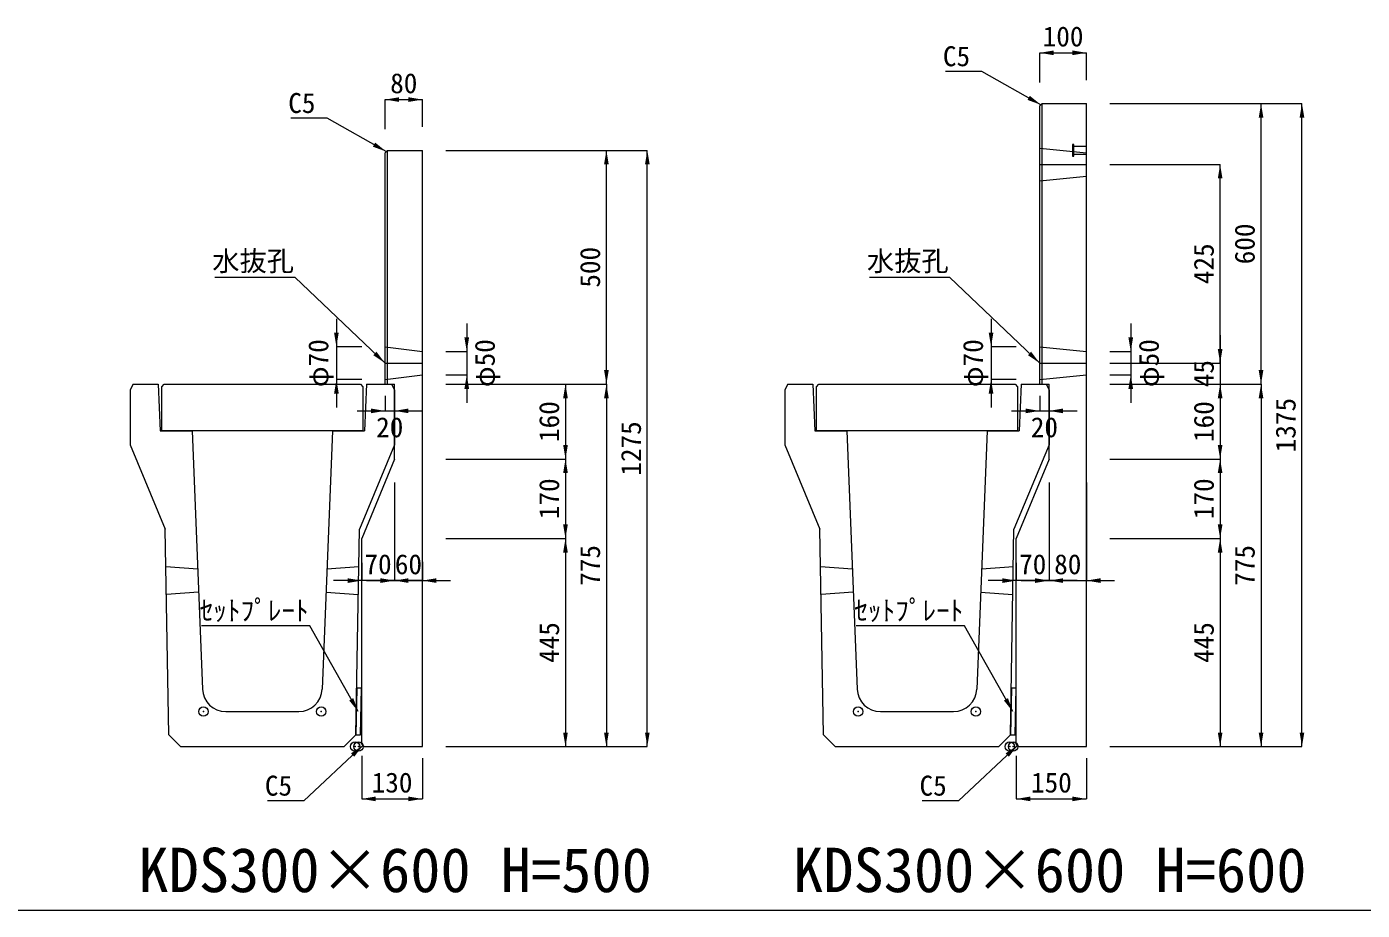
# Model space of a CAD drawing. Units: millimetres at full size, sheet at 1:40. Extents: x 172874 to 199766, y 869448 to 902797.
# Drawn here: x 176800 to 179656, y 897648 to 899538 of the extents above; entities that cross this region are included whole.
import ezdxf
from ezdxf.enums import TextEntityAlignment as Align

# ---------------------------------------------------------------- set-up
doc = ezdxf.new("R2010")
doc.units = ezdxf.units.MM
doc.header["$LTSCALE"] = 40
doc.header["$PDMODE"] = 32
doc.header["$PDSIZE"] = 20
for name, pattern in [('DASHED', [7.5, 6, -1.5]), ('USER1', [28.575, 19.05, -3.175, 3.175, -3.175]), ('USER2', [4.7625, 3.175, -1.5875]), ('USER3', [1.35, 0.75, -0.6])]:
    doc.linetypes.add(name, pattern=pattern)
for name, color, linetype, lineweight in [('セットプレート', 3, 'Continuous', 13), ('パネックスKDS', 2, 'Continuous', 13), ('図枠', 5, 'Continuous', 13), ('寸法線', 7, 'Continuous', 13), ('引出線', 4, 'Continuous', 13), ('本体', 2, 'Continuous', 13), ('補助線', 8, 'Continuous', 13), ('ｲﾝｻｰﾄ', 3, 'USER3', 5)]:
    doc.layers.add(name, color=color, linetype=linetype, lineweight=lineweight)
doc.layers.add('文字', color=7, linetype='Continuous')
doc.styles.add('ＭＳ ゴシック', font='')
doc.styles.get('ＭＳ ゴシック').set_extended_font_data('MS Gothic')

# ---------------------------------------------------------------- blocks, each defined once
blk = doc.blocks.new('filled_arrow')
at = {"color": 0, "linetype": 'Continuous', "lineweight": -2}
blk.add_solid([(7.5, 1.25), (0, 0), (7.5, -1.25)], dxfattribs=at)

msp = doc.modelspace()

# ---------------------------------------------------------------- linework, layer by layer
at = {"layer": 'セットプレート'}
for points in [[(177503.96, 898023.33), (177513.96, 898023.16), (177515.62, 898123.15), (177505.62, 898123.31)], [(178903.96, 898023.33), (178913.96, 898023.16), (178915.62, 898123.15), (178905.62, 898123.31)]]:
    msp.add_lwpolyline(points, close=True, dxfattribs=at)
at = {"layer": 'パネックスKDS'}
for p, q in [((178966.29, 899368.33), (178971.29, 899373.33)), ((178966.29, 898773.33), (178966.29, 899368.33)), ((178971.29, 899373.33), (179066.29, 899373.33)), ((179066.29, 897998.33), (179066.29, 899373.33)), ((177566.29, 899268.33), (177571.29, 899273.33)), ((177571.29, 899273.33), (177646.29, 899273.33)), ((177646.29, 897998.33), (177646.29, 899273.33)), ((177566.29, 898773.33), (177566.29, 899268.33)), ((177566.29, 898773.33), (177586.29, 898773.33)), ((177586.29, 898613.33), (177586.29, 898773.33)), ((178966.29, 898773.33), (178986.29, 898773.33)), ((178986.29, 898613.33), (178986.29, 898773.33)), ((177586.29, 898613.33), (177516.29, 898443.33)), ((178986.29, 898613.33), (178916.29, 898443.33)), ((177516.29, 898003.33), (177516.29, 898443.33)), ((178916.29, 898003.33), (178916.29, 898443.33)), ((177516.29, 898003.33), (177521.29, 897998.33)), ((177521.29, 897998.33), (177646.29, 897998.33)), ((178916.29, 898003.33), (178921.29, 897998.33)), ((178921.29, 897998.33), (179066.29, 897998.33))]:
    msp.add_line(p, q, dxfattribs=at)
at = {"layer": 'パネックスKDS', "lineweight": 5}
for p, q in [((178971.29, 898773.33), (178971.29, 899373.33)), ((177571.29, 898773.33), (177571.29, 899273.33))]:
    msp.add_line(p, q, dxfattribs=at)
at = {"layer": 'パネックスKDS', "linetype": 'DASHED', "lineweight": 9}
for p, q in [((178966.29, 899278.33), (179066.29, 899268.33)), ((178966.29, 899208.33), (179066.29, 899218.33)), ((177566.29, 898853.33), (177646.29, 898843.33)), ((178966.29, 898853.33), (179066.29, 898843.33)), ((177566.29, 898783.33), (177646.29, 898793.33)), ((178966.29, 898783.33), (179066.29, 898793.33))]:
    msp.add_line(p, q, dxfattribs=at)
at = {"layer": '図枠'}
msp.add_line((172874.21, 897648.33), (185274.21, 897648.33), dxfattribs=at)
at = {"layer": '寸法線'}
for p, q in [((178966.29, 899481.88), (179066.29, 899481.88)), ((178966.29, 899418.33), (178966.29, 899481.88)), ((179066.29, 899423.33), (179066.29, 899481.88)), ((177566.29, 899381.88), (177646.29, 899381.88)), ((177566.29, 899318.33), (177566.29, 899381.88)), ((177646.29, 899323.33), (177646.29, 899381.88)), ((179116.29, 899373.33), (179527.13, 899373.33)), ((179116.29, 899373.33), (179439.63, 899373.33)), ((179439.63, 898773.33), (179439.63, 899373.33)), ((179527.13, 897998.33), (179527.13, 899373.33)), ((177696.29, 899273.33), (178127.13, 899273.33)), ((177696.29, 899273.33), (178039.63, 899273.33)), ((178039.63, 898773.33), (178039.63, 899273.33)), ((178127.13, 897998.33), (178127.13, 899273.33)), ((179116.29, 899243.33), (179352.13, 899243.33)), ((179352.13, 898818.33), (179352.13, 899243.33)), ((177462.22, 898913.33), (177462.22, 898723.33)), ((177740.96, 898903.33), (177740.96, 898733.33)), ((178862.22, 898913.33), (178862.22, 898723.33)), ((179160.96, 898903.33), (179160.96, 898733.33)), ((179352.13, 898878.33), (179352.13, 898713.33)), ((177516.29, 898853.33), (177462.22, 898853.33)), ((177696.29, 898843.33), (177740.96, 898843.33)), ((178916.29, 898853.33), (178862.22, 898853.33)), ((179116.29, 898843.33), (179160.96, 898843.33)), ((179116.29, 898818.33), (179352.13, 898818.33)), ((179116.29, 898818.33), (179352.13, 898818.33)), ((177516.29, 898783.33), (177462.22, 898783.33)), ((177696.29, 898793.33), (177740.96, 898793.33)), ((178916.29, 898783.33), (178862.22, 898783.33)), ((179116.29, 898793.33), (179160.96, 898793.33)), ((177696.29, 898773.33), (178039.63, 898773.33)), ((177696.29, 898773.33), (177952.13, 898773.33)), ((177696.29, 898773.33), (178039.63, 898773.33)), ((177952.13, 898773.33), (177952.13, 898613.33)), ((178039.63, 898773.33), (178039.63, 897998.33)), ((179116.29, 898773.33), (179439.63, 898773.33)), ((179116.29, 898773.33), (179352.13, 898773.33)), ((179116.29, 898773.33), (179439.63, 898773.33)), ((179116.29, 898773.33), (179352.13, 898773.33)), ((179352.13, 898773.33), (179352.13, 898613.33)), ((179439.63, 898773.33), (179439.63, 897998.33)), ((177566.29, 898748.33), (177566.29, 898716.25)), ((177586.29, 898748.33), (177586.29, 898716.25)), ((178966.29, 898748.33), (178966.29, 898716.25)), ((178986.29, 898748.33), (178986.29, 898716.25)), ((177506.29, 898716.25), (177646.29, 898716.25)), ((178906.29, 898716.25), (179046.29, 898716.25)), ((177696.29, 898613.33), (177952.13, 898613.33)), ((177696.29, 898613.33), (177952.13, 898613.33)), ((177952.13, 898613.33), (177952.13, 898443.33)), ((179116.29, 898613.33), (179352.13, 898613.33)), ((179116.29, 898613.33), (179352.13, 898613.33)), ((179352.13, 898613.33), (179352.13, 898443.33)), ((177586.29, 898563.33), (177586.29, 898353.33)), ((178986.29, 898563.33), (178986.29, 898353.33)), ((179066.29, 898563.33), (179066.29, 898353.33)), ((177696.29, 898443.33), (177952.13, 898443.33)), ((177696.29, 898443.33), (177952.13, 898443.33)), ((177952.13, 898443.33), (177952.13, 897998.33)), ((179116.29, 898443.33), (179352.13, 898443.33)), ((179116.29, 898443.33), (179352.13, 898443.33)), ((179352.13, 898443.33), (179352.13, 897998.33)), ((177516.29, 898391.59), (177516.29, 898353.33)), ((177586.29, 898393.33), (177586.29, 898353.33)), ((177646.29, 898393.33), (177646.29, 898353.33)), ((178916.29, 898391.59), (178916.29, 898353.33)), ((178986.29, 898393.33), (178986.29, 898353.33)), ((177646.29, 898353.33), (177456.29, 898353.33)), ((177526.29, 898353.33), (177706.29, 898353.33)), ((179046.29, 898353.33), (178856.29, 898353.33)), ((178926.29, 898353.33), (179126.29, 898353.33)), ((177696.29, 897998.33), (178127.13, 897998.33)), ((177696.29, 897998.33), (178039.63, 897998.33)), ((177696.29, 897998.33), (177952.13, 897998.33)), ((179116.29, 897998.33), (179527.13, 897998.33)), ((179116.29, 897998.33), (179439.63, 897998.33)), ((179116.29, 897998.33), (179352.13, 897998.33)), ((177516.29, 897978.33), (177516.29, 897886.53)), ((177646.29, 897973.33), (177646.29, 897886.53)), ((178916.29, 897978.33), (178916.29, 897886.53)), ((179066.29, 897973.33), (179066.29, 897886.53)), ((177516.29, 897886.53), (177646.29, 897886.53)), ((178916.29, 897886.53), (179066.29, 897886.53))]:
    msp.add_line(p, q, dxfattribs=at)
at = {"layer": '引出線'}
for points in [[(178968.79, 899370.83), (178842.42, 899441.91), (178764.65, 899441.91)], [(177568.79, 899270.83), (177442.42, 899341.91), (177364.65, 899341.91)], [(177566.29, 898818.33), (177373.83, 899001.78), (177202.09, 899001.78)], [(178966.29, 898818.33), (178773.83, 899001.78), (178602.09, 899001.78)], [(177508.79, 898073.33), (177405.1, 898256.77), (177173.74, 898256.77)], [(178908.79, 898073.33), (178805.1, 898256.77), (178573.74, 898256.77)], [(177518.79, 898000.83), (177392.42, 897882.18), (177314.65, 897882.18)], [(178918.79, 898000.83), (178792.42, 897882.18), (178714.65, 897882.18)]]:
    msp.add_lwpolyline(points, dxfattribs=at)
at = {"layer": '本体'}
for p, q in [((177027.29, 898773.33), (177021.29, 898761.33)), ((177021.29, 898761.33), (177021.29, 898643.33)), ((177027.29, 898773.33), (177081.29, 898773.33)), ((177081.29, 898773.33), (177085.29, 898673.33)), ((177526.29, 898773.33), (177522.29, 898673.33)), ((177526.29, 898773.33), (177580.29, 898773.33)), ((177580.29, 898773.33), (177586.29, 898761.33)), ((177586.29, 898761.33), (177586.29, 898643.33)), ((178427.29, 898773.33), (178421.29, 898761.33)), ((178421.29, 898761.33), (178421.29, 898643.33)), ((178427.29, 898773.33), (178481.29, 898773.33)), ((178481.29, 898773.33), (178485.29, 898673.33)), ((178926.29, 898773.33), (178922.29, 898673.33)), ((178926.29, 898773.33), (178980.29, 898773.33)), ((178980.29, 898773.33), (178986.29, 898761.33)), ((178986.29, 898761.33), (178986.29, 898643.33)), ((177085.29, 898673.33), (177153.79, 898673.33)), ((177153.79, 898673.33), (177175.87, 898121.33)), ((177453.79, 898673.33), (177431.71, 898121.33)), ((177453.79, 898673.33), (177522.29, 898673.33)), ((178485.29, 898673.33), (178553.79, 898673.33)), ((178553.79, 898673.33), (178575.87, 898121.33)), ((178853.79, 898673.33), (178831.71, 898121.33)), ((178853.79, 898673.33), (178922.29, 898673.33)), ((177021.29, 898643.33), (177096.29, 898463.33)), ((177586.29, 898643.33), (177511.29, 898463.33)), ((178421.29, 898643.33), (178496.29, 898463.33)), ((178986.29, 898643.33), (178911.29, 898463.33)), ((177103.62, 898023.33), (177096.29, 898463.33)), ((177503.96, 898023.33), (177511.29, 898463.33)), ((178503.62, 898023.33), (178496.29, 898463.33)), ((178903.96, 898023.33), (178911.29, 898463.33)), ((177225.83, 898073.33), (177381.75, 898073.33)), ((178625.83, 898073.33), (178781.75, 898073.33)), ((177103.62, 898023.33), (177129.04, 897998.33)), ((177478.54, 897998.33), (177503.96, 898023.33)), ((178503.62, 898023.33), (178529.04, 897998.33)), ((178878.54, 897998.33), (178903.96, 898023.33)), ((177129.04, 897998.33), (177478.54, 897998.33)), ((178529.04, 897998.33), (178878.54, 897998.33))]:
    msp.add_line(p, q, dxfattribs=at)
at = {"layer": '本体', "linetype": 'USER2'}
for p, q in [((177097.62, 898383.33), (177165.59, 898378.33)), ((177441.99, 898378.33), (177509.96, 898383.33)), ((178497.62, 898383.33), (178565.59, 898378.33)), ((178841.99, 898378.33), (178909.96, 898383.33)), ((177167.59, 898328.33), (177098.62, 898323.33)), ((177439.99, 898328.33), (177508.96, 898323.33)), ((178567.59, 898328.33), (178498.62, 898323.33)), ((178839.99, 898328.33), (178908.96, 898323.33))]:
    msp.add_line(p, q, dxfattribs=at)
at = {"layer": '本体', "lineweight": 20}
for points in [[(177088.79, 898767.33), (177093.79, 898773.33), (177513.79, 898773.33), (177518.79, 898767.33), (177518.79, 898673.33), (177088.79, 898673.33)], [(178488.79, 898767.33), (178493.79, 898773.33), (178913.79, 898773.33), (178918.79, 898767.33), (178918.79, 898673.33), (178488.79, 898673.33)]]:
    msp.add_lwpolyline(points, close=True, dxfattribs=at)
at = {"layer": '本体'}
for centre, start, end in [((177225.83, 898123.33), 182.29061, 270), ((177381.75, 898123.33), 270, 357.70939), ((178625.83, 898123.33), 182.29061, 270), ((178781.75, 898123.33), 270, 357.70939)]:
    msp.add_arc(centre, 50, start, end, dxfattribs=at)
at = {"layer": '補助線', "linetype": 'USER1'}
for p, q in [((178966.29, 899243.33), (179066.29, 899243.33)), ((178966.29, 898818.33), (179066.29, 898818.33))]:
    msp.add_line(p, q, dxfattribs=at)
at = {"layer": '補助線'}
for p, q in [((177566.29, 898818.33), (177646.29, 898818.33)), ((178966.29, 898818.33), (179046.29, 898818.33))]:
    msp.add_line(p, q, dxfattribs=at)
for p in [(177177.79, 898073.33), (177429.79, 898073.33), (178577.79, 898073.33), (178829.79, 898073.33), (177502.29, 897998.33), (177502.29, 897998.33), (177509.29, 897998.33), (177509.29, 897998.33), (178902.29, 897998.33), (178909.29, 897998.33), (178909.29, 897998.33)]:
    msp.add_point(p, dxfattribs=at)
at = {"layer": 'ｲﾝｻｰﾄ'}
for p, q in [((179036.29, 899285.83), (179036.29, 899260.83)), ((179039.29, 899285.83), (179036.29, 899285.83)), ((179039.29, 899260.83), (179039.29, 899285.83)), ((179066.29, 899281.83), (179039.29, 899281.83)), ((179036.29, 899260.83), (179039.29, 899260.83)), ((179039.29, 899264.83), (179066.29, 899264.83))]:
    msp.add_line(p, q, dxfattribs=at)

# ---------------------------------------------------------------- block references
at = {"layer": '寸法線', "xscale": 4, "yscale": 4}
for p in [(178966.29, 899481.88), (177566.29, 899381.88), (177586.29, 898716.25), (178986.29, 898716.25), (177586.29, 898353.33), (177646.29, 898353.33), (178986.29, 898353.33), (179066.29, 898353.33), (177516.29, 897886.53), (178916.29, 897886.53)]:
    msp.add_blockref('filled_arrow', p, dxfattribs=at)
for p, rotation in [((179066.29, 899481.88), 180), ((177646.29, 899381.88), 180), ((179439.63, 899373.33), 270), ((179527.13, 899373.33), 270), ((178039.63, 899273.33), 270), ((178127.13, 899273.33), 270), ((179352.13, 899243.33), 270), ((177462.22, 898853.33), 90), ((177740.96, 898843.33), 90), ((178862.22, 898853.33), 90), ((179160.96, 898843.33), 90), ((179352.13, 898818.33), 90), ((179352.13, 898818.33), 90), ((177462.22, 898783.33), 270), ((177740.96, 898793.33), 270), ((178039.63, 898773.33), 90), ((178862.22, 898783.33), 270), ((179160.96, 898793.33), 270), ((179439.63, 898773.33), 90), ((177952.13, 898773.33), 270), ((178039.63, 898773.33), 270), ((179352.13, 898773.33), 270), ((179352.13, 898773.33), 270), ((179439.63, 898773.33), 270), ((177566.29, 898716.25), 180), ((178966.29, 898716.25), 180), ((177952.13, 898613.33), 90), ((179352.13, 898613.33), 90), ((177952.13, 898613.33), 270), ((179352.13, 898613.33), 270), ((177952.13, 898443.33), 90), ((179352.13, 898443.33), 90), ((177952.13, 898443.33), 270), ((179352.13, 898443.33), 270), ((177516.29, 898353.33), 180), ((177586.29, 898353.33), 180), ((178916.29, 898353.33), 180), ((178986.29, 898353.33), 180), ((177952.13, 897998.33), 90), ((178039.63, 897998.33), 90), ((178127.13, 897998.33), 90), ((179352.13, 897998.33), 90), ((179439.63, 897998.33), 90), ((179527.13, 897998.33), 90), ((177646.29, 897886.53), 180), ((179066.29, 897886.53), 180)]:
    msp.add_blockref('filled_arrow', p, dxfattribs=dict(at, rotation=rotation))
at = {"layer": '引出線', "xscale": 4, "yscale": 4}
for p, rotation in [((178968.79, 899370.83), 150.6), ((177568.79, 899270.83), 150.6), ((177566.29, 898818.33), 136.4), ((178966.29, 898818.33), 136.4), ((177508.79, 898073.33), 119.5), ((178908.79, 898073.33), 119.5), ((177518.79, 898000.83), 223.2), ((178918.79, 898000.83), 223.2)]:
    msp.add_blockref('filled_arrow', p, dxfattribs=dict(at, rotation=rotation))

# ---------------------------------------------------------------- texts
at = {"layer": '寸法線', "style": 'ＭＳ ゴシック'}
for s, p in [('100', (179016.29, 899516.88)), ('80', (177606.29, 899416.88)), ('20', (177576.29, 898681.25)), ('20', (178976.29, 898681.25)), ('70', (177551.29, 898388.33)), ('60', (177616.29, 898388.33)), ('70', (178951.29, 898388.33)), ('80', (179026.29, 898388.33)), ('130', (177581.29, 897921.53)), ('150', (178991.29, 897921.53))]:
    msp.add_text(s, height=42.72, dxfattribs=at).set_placement(p, align=Align.MIDDLE_CENTER)
for s, p in [('600', (179404.63, 899073.33)), ('425', (179317.13, 899030.83)), ('500', (178004.63, 899023.33)), ('φ70', (177423.56, 898818.33)), ('φ50', (177779.62, 898818.33)), ('φ70', (178823.56, 898818.33)), ('φ50', (179199.62, 898818.33)), ('45', (179317.13, 898795.83)), ('160', (177917.13, 898693.33)), ('160', (179317.13, 898693.33)), ('1375', (179492.13, 898685.83)), ('1275', (178092.13, 898635.83)), ('170', (177917.13, 898528.33)), ('170', (179317.13, 898528.33)), ('775', (178004.63, 898385.83)), ('775', (179404.63, 898385.83)), ('445', (177917.13, 898220.83)), ('445', (179317.13, 898220.83))]:
    msp.add_text(s, height=42.72, rotation=90, dxfattribs=at).set_placement(p, align=Align.MIDDLE_CENTER)
at = {"layer": '引出線', "style": 'ＭＳ ゴシック'}
for s, p in [('C5', (178817.42, 899495.91)), ('C5', (177417.42, 899395.91)), ('水抜孔', (177371.58, 899058.06)), ('水抜孔', (178771.58, 899058.06)), ('ｾｯﾄﾌﾟﾚｰﾄ', (177402.85, 898310.77)), ('ｾｯﾄﾌﾟﾚｰﾄ', (178802.85, 898310.77)), ('C5', (177367.42, 897936.18)), ('C5', (178767.42, 897936.18))]:
    msp.add_text(s, height=42.72, dxfattribs=at).set_placement(p, align=Align.TOP_RIGHT)
at = {"layer": '文字', "style": 'ＭＳ ゴシック'}
for s, p in [('KDS300×600 H=500', (177038.87, 897658.65)), ('KDS300×600 H=600', (178438.87, 897658.65))]:
    msp.add_text(s, height=94.94, dxfattribs=at).set_placement(p, align=Align.BOTTOM_LEFT)

doc.saveas('drawing.dxf')
